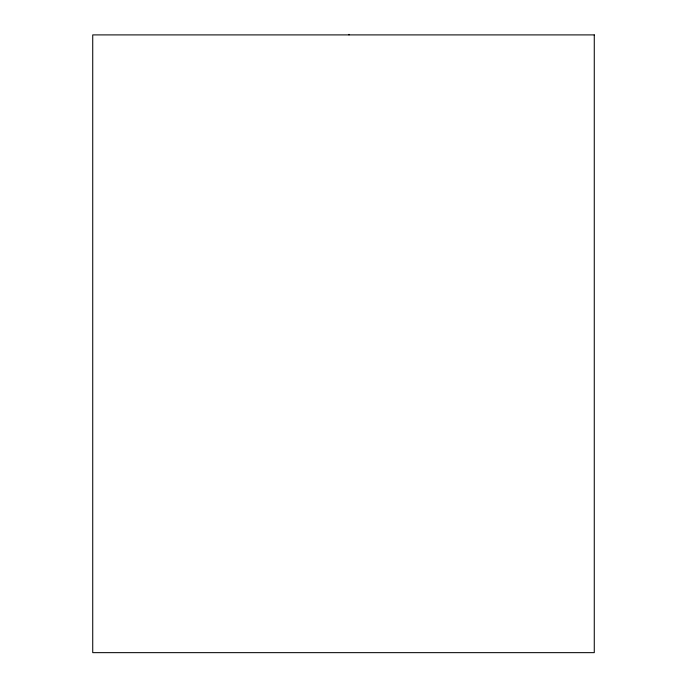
<?xml version="1.0" encoding="UTF-8"?>
<svg xmlns="http://www.w3.org/2000/svg" width="687" height="687" viewBox="0 0 687 687"><rect width="100%" height="100%" fill="white"/><g stroke="black" fill="none" stroke-linecap="round" stroke-linejoin="round"><path stroke-width="1.03" d="M349.005 34.35L349.005 34.9M594.272 34.9L92.728 34.9L92.728 652.65L594.272 652.65L594.272 34.9"/></g></svg>
